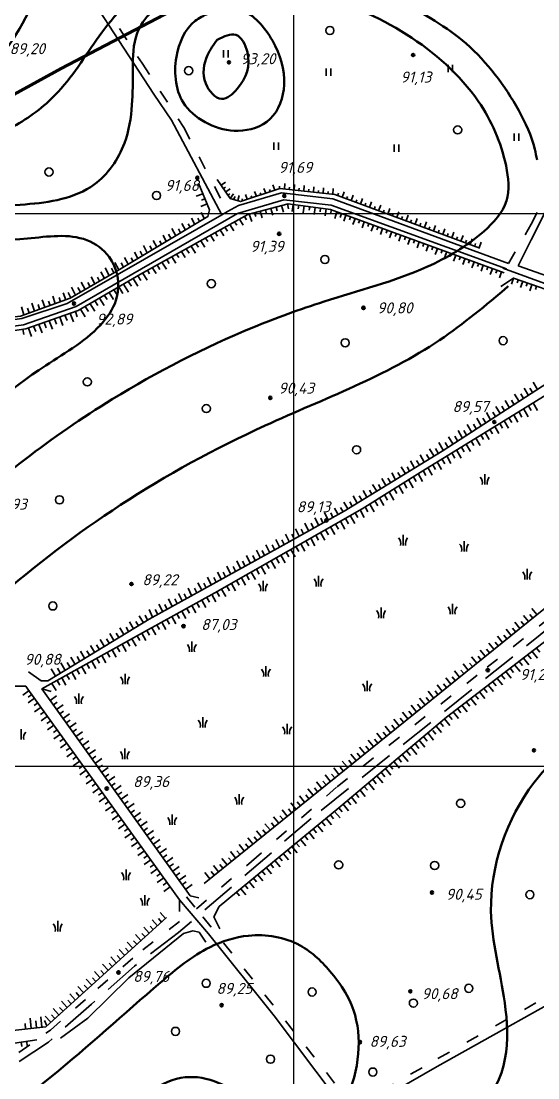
# Model space of a CAD drawing. Header units: millimetres. Extents: x 1555 to 5750, y -1109 to 1444.
# Drawn here: x 2698.7 to 2792.2, y -608.4 to -417.3 of the extents above; entities that cross this region are included whole.
import ezdxf

# ---------------------------------------------------------------- set-up
doc = ezdxf.new("R2010")
doc.units = ezdxf.units.MM
doc.linetypes.add('ACAD_ISO03W100', pattern=[30, 12, -18])
doc.linetypes.add('DASHED2', pattern=[9.525, 6.35, -3.175])

# ---------------------------------------------------------------- blocks, each defined once
blk = doc.blocks.new('A$C3C75097E')
at = {"lineweight": 40, "ltscale": 0.5}
blk.add_hatch(color=256, dxfattribs=at).paths.add_polyline_path([(-0.24, 0, 1), (0.24, 0, 1)])
blk.add_circle((0, 0), 0.238, dxfattribs=at)

msp = doc.modelspace()

# ---------------------------------------------------------------- linework, layer by layer
at = {"lineweight": 25, "ltscale": 0.5}
for p, q in [((2747.9856, -383.0593), (2747.9856, -966.9827)), ((2631.4629, -452.0476), (3147.9856, -452.0476)), ((2631.4629, -552.0476), (3147.9856, -552.0476))]:
    msp.add_line(p, q, dxfattribs=at)
at = {"lineweight": 30, "ltscale": 0.5}
for p, q in [((2735.3119, -422.522), (2735.3119, -423.8494)), ((2736.1521, -422.522), (2736.1521, -423.8494)), ((2753.9157, -425.8171), (2753.9157, -427.1446)), ((2754.7559, -425.8171), (2754.7559, -427.1446)), ((2775.9231, -425.1834), (2775.9231, -426.5109)), ((2776.7633, -425.1834), (2776.7633, -426.5109)), ((2787.8806, -437.6003), (2787.8806, -438.9278)), ((2788.7208, -437.6003), (2788.7208, -438.9278)), ((2744.4176, -439.2337), (2744.4176, -440.5611)), ((2745.2578, -439.2337), (2745.2578, -440.5611)), ((2766.2031, -439.5791), (2766.2031, -440.9066)), ((2767.0433, -439.5791), (2767.0433, -440.9066)), ((2735.6863, -446.3843), (2734.8955, -446.9224)), ((2735.7028, -447.2669), (2735.3112, -447.5334)), ((2744.2697, -446.8764), (2744.6246, -447.8187)), ((2745.4256, -447.0998), (2745.4563, -447.5279)), ((2746.42, -446.6228), (2746.3319, -447.626)), ((2747.2465, -447.2811), (2747.2075, -447.724)), ((2748.1713, -446.8189), (2748.0831, -447.822)), ((2749.9225, -447.0149), (2749.8344, -448.018)), ((2751.6737, -447.211), (2751.5856, -448.2141)), ((2730.4072, -448.9428), (2731.5904, -448.484)), ((2736.5178, -447.6063), (2735.7269, -448.1444)), ((2736.4497, -448.5112), (2736.1263, -448.7313)), ((2737.1631, -448.5225), (2736.5617, -449.3712)), ((2737.166, -449.5422), (2737.4459, -448.9864)), ((2738.1348, -448.7878), (2737.8989, -449.731)), ((2739.2831, -448.6372), (2739.6147, -449.4883)), ((2740.3154, -448.8624), (2740.449, -449.2117)), ((2740.9549, -448.083), (2741.2864, -448.9341)), ((2741.9872, -448.3081), (2742.1208, -448.6575)), ((2742.6187, -447.5077), (2742.9573, -448.3802)), ((2743.6509, -447.7328), (2743.7926, -448.1032)), ((2748.9977, -447.4771), (2748.9588, -447.92)), ((2750.7489, -447.6732), (2750.71, -448.1161)), ((2752.5002, -447.8692), (2752.4612, -448.3121)), ((2753.4249, -447.407), (2753.3368, -448.4101)), ((2754.2514, -448.0652), (2754.2124, -448.5081)), ((2755.1801, -447.5614), (2755.088, -448.6061)), ((2756.0998, -448.4056), (2755.9396, -448.8457)), ((2757.1271, -448.1587), (2756.7663, -449.1499)), ((2757.7554, -449.0076), (2757.5973, -449.4421)), ((2758.7827, -448.7608), (2758.4239, -449.7463)), ((2731.2349, -450.7683), (2732.3558, -450.3353)), ((2731.3285, -449.6588), (2731.9731, -449.4096)), ((2738.7116, -449.3935), (2738.7772, -449.766)), ((2744.263, -452.3525), (2743.8676, -451.1465)), ((2745.0616, -451.5766), (2744.8358, -450.8878)), ((2746.1994, -451.8351), (2745.804, -450.6292)), ((2747.0681, -451.2315), (2746.8946, -450.3144)), ((2747.7686, -451.6684), (2747.9384, -450.4107)), ((2748.8404, -451.2103), (2748.93, -450.546)), ((2749.7517, -451.9389), (2749.9215, -450.6812)), ((2750.8234, -451.4808), (2750.913, -450.8165)), ((2751.7348, -452.2094), (2751.9046, -450.9517)), ((2752.8065, -451.7513), (2752.8961, -451.087)), ((2759.4107, -449.6104), (2759.2505, -450.0506)), ((2760.438, -449.3636), (2760.0772, -450.3548)), ((2761.066, -450.2132), (2760.9038, -450.659)), ((2762.0933, -449.9664), (2761.7304, -450.9633)), ((2762.7213, -450.8161), (2762.5569, -451.2675)), ((2763.7486, -450.5692), (2763.3836, -451.5718)), ((2765.404, -451.172), (2765.0368, -452.1803)), ((2729.5613, -452.919), (2730.1508, -454.0429)), ((2730.6743, -452.8867), (2731.011, -453.5287)), ((2731.2818, -451.8905), (2731.8712, -453.0145)), ((2738.8987, -454.1528), (2738.2215, -453.0794)), ((2739.4844, -453.2059), (2739.0977, -452.5928)), ((2740.4248, -453.4933), (2739.9946, -452.1812)), ((2741.1887, -452.6113), (2740.9628, -451.9225)), ((2742.3265, -452.8698), (2741.9311, -451.6638)), ((2743.1252, -452.0939), (2742.8993, -451.4052)), ((2753.7178, -452.4799), (2753.8876, -451.2222)), ((2754.6714, -452.138), (2754.8831, -451.4047)), ((2755.4742, -452.9847), (2755.8207, -451.7462)), ((2756.4366, -452.7808), (2756.6483, -452.0476)), ((2757.0767, -453.4455), (2757.476, -452.349)), ((2758.104, -453.1987), (2758.3036, -452.6504)), ((2758.732, -454.0483), (2759.1313, -452.9518)), ((2758.9316, -453.5001), (2759.1313, -452.9518)), ((2764.3663, -451.4473), (2764.2103, -451.876)), ((2766.032, -452.0217), (2765.8634, -452.4845)), ((2767.0593, -451.7748), (2766.69, -452.7888)), ((2767.6873, -452.6245), (2767.5167, -453.093)), ((2768.7146, -452.3776), (2768.3433, -453.3972)), ((2770.3699, -452.9804), (2769.9965, -454.0057)), ((2726.0166, -454.7779), (2726.7099, -456.0997)), ((2727.1815, -454.8446), (2727.5701, -455.5855)), ((2727.789, -453.8484), (2728.4303, -455.0713)), ((2728.9539, -453.9152), (2729.2905, -454.5571)), ((2736.0395, -455.2469), (2735.5932, -454.5393)), ((2737.206, -455.2206), (2736.4693, -454.0527)), ((2737.7321, -454.1791), (2737.3454, -453.5661)), ((2759.7593, -453.8015), (2759.959, -453.2532)), ((2760.3873, -454.6511), (2760.7866, -453.5546)), ((2760.587, -454.1029), (2760.7866, -453.5546)), ((2761.4146, -454.4043), (2761.6143, -453.856)), ((2762.0426, -455.2539), (2762.4419, -454.1574)), ((2762.2423, -454.7057), (2762.4419, -454.1574)), ((2763.0699, -455.0071), (2763.2696, -454.4588)), ((2763.6979, -455.8568), (2764.0973, -454.7602)), ((2763.8976, -455.3085), (2764.0973, -454.7602)), ((2769.3426, -453.2273), (2769.1699, -453.7015)), ((2770.9979, -453.8301), (2770.8232, -454.31)), ((2772.0252, -453.5833), (2771.6498, -454.6142)), ((2772.6429, -454.4613), (2772.4764, -454.9185)), ((2773.6702, -454.2145), (2773.303, -455.2227)), ((2773.4705, -454.7628), (2773.303, -455.2227)), ((2775.3255, -454.8173), (2774.9563, -455.8312)), ((2724.4, -456.0042), (2724.9894, -457.1282)), ((2725.4092, -455.7741), (2725.8497, -456.614)), ((2732.4797, -457.1056), (2732.0929, -456.4926)), ((2733.6462, -457.0793), (2732.9691, -456.006)), ((2734.2319, -456.1324), (2733.8452, -455.5193)), ((2735.3984, -456.1061), (2734.7213, -455.0327)), ((2764.7253, -455.6099), (2764.9249, -455.0616)), ((2765.3533, -456.4596), (2765.7526, -455.363)), ((2765.5529, -455.9113), (2765.7526, -455.363)), ((2766.3806, -456.2127), (2766.5802, -455.6645)), ((2767.0086, -457.0624), (2767.4079, -455.9659)), ((2767.2082, -456.5141), (2767.4079, -455.9659)), ((2768.0359, -456.8155), (2768.2355, -456.2673)), ((2768.6639, -457.6652), (2769.0632, -456.5687)), ((2768.8635, -457.1169), (2769.0632, -456.5687)), ((2769.6912, -457.4183), (2769.8909, -456.8701)), ((2774.2982, -455.0642), (2774.1296, -455.527)), ((2775.1259, -455.3656), (2774.9563, -455.8312)), ((2775.9535, -455.667), (2775.7829, -456.1355)), ((2776.9808, -455.4201), (2776.6095, -456.4397)), ((2776.7812, -455.9684), (2776.6095, -456.4397)), ((2777.6088, -456.2698), (2777.4361, -456.744)), ((2778.6361, -456.0229), (2778.2628, -457.0482)), ((2778.4365, -456.5712), (2778.2628, -457.0482)), ((2779.2641, -456.8726), (2779.0894, -457.3525)), ((2780.2915, -456.6257), (2779.916, -457.6567)), ((2720.8553, -457.8632), (2721.5485, -459.185)), ((2722.0202, -457.9299), (2722.4088, -458.6708)), ((2722.6277, -456.9337), (2723.269, -458.1566)), ((2723.7926, -457.0005), (2724.1292, -457.6424)), ((2729.0944, -459.2411), (2728.5884, -458.4391)), ((2730.2609, -459.2149), (2729.4646, -457.9524)), ((2730.787, -458.1734), (2730.3407, -457.4658)), ((2731.9536, -458.1471), (2731.2168, -456.9792)), ((2770.3192, -458.268), (2770.7185, -457.1715)), ((2770.5189, -457.7197), (2770.7185, -457.1715)), ((2771.3465, -458.0211), (2771.5462, -457.4729)), ((2771.9745, -458.8708), (2772.3738, -457.7743)), ((2772.1742, -458.3225), (2772.3738, -457.7743)), ((2773.0018, -458.624), (2773.2015, -458.0757)), ((2773.6298, -459.4736), (2774.0292, -458.3771)), ((2773.8295, -458.9254), (2774.0292, -458.3771)), ((2774.6572, -459.2268), (2774.8568, -458.6785)), ((2780.0918, -457.174), (2779.916, -457.6567)), ((2780.9195, -457.4754), (2780.7426, -457.961)), ((2781.9468, -457.2285), (2781.5693, -458.2652)), ((2717.4571, -460.0013), (2718.1077, -461.2419)), ((2718.622, -460.068), (2718.9679, -460.7277)), ((2719.2294, -459.0718), (2719.8281, -460.2135)), ((2720.2479, -458.8594), (2720.6883, -459.6993)), ((2725.5303, -461.0931), (2725.0839, -460.3855)), ((2726.6968, -461.0668), (2725.9601, -459.8989)), ((2727.2229, -460.0254), (2726.8362, -459.4123)), ((2728.3894, -459.9991), (2727.7123, -458.9257)), ((2775.2852, -460.0764), (2775.6845, -458.9799)), ((2775.4848, -459.5282), (2775.6845, -458.9799)), ((2776.3125, -459.8296), (2776.5121, -459.2813)), ((2776.9405, -460.6792), (2777.3398, -459.5827)), ((2777.1401, -460.131), (2777.3398, -459.5827)), ((2777.9678, -460.4324), (2778.1674, -459.8841)), ((2778.5958, -461.2821), (2778.9951, -460.1855)), ((2778.7954, -460.7338), (2778.9951, -460.1855)), ((2779.6231, -461.0352), (2779.8228, -460.4869)), ((2713.1665, -462.5925), (2713.7973, -463.7953)), ((2713.9124, -461.8602), (2714.6603, -463.2864)), ((2715.0773, -461.927), (2715.5264, -462.7834)), ((2715.6847, -460.9308), (2716.3872, -462.2703)), ((2716.8496, -460.9975), (2717.2474, -461.7561)), ((2721.9768, -462.962), (2721.5794, -462.332)), ((2723.1433, -462.9357), (2722.4555, -461.8454)), ((2723.8376, -462.1609), (2723.3317, -461.3588)), ((2725.0042, -462.1346), (2724.2078, -460.8722)), ((2780.2511, -461.8849), (2780.6504, -460.7883)), ((2780.4508, -461.3366), (2780.6504, -460.7883)), ((2781.2784, -461.638), (2781.4781, -461.0897)), ((2781.9064, -462.4877), (2782.3057, -461.3912)), ((2782.1061, -461.9394), (2782.3057, -461.3912)), ((2782.9337, -462.2408), (2783.1334, -461.6926)), ((2783.5617, -463.0905), (2783.9611, -461.994)), ((2783.7614, -462.5422), (2783.9611, -461.994)), ((2784.5891, -462.8436), (2784.7887, -462.2954)), ((2785.2171, -463.6933), (2785.6164, -462.5968)), ((2785.4167, -463.145), (2785.6164, -462.5968)), ((2709.6218, -464.4514), (2710.3297, -465.8012)), ((2710.7867, -464.5182), (2711.1958, -465.2982)), ((2711.3942, -463.522), (2712.0619, -464.7952)), ((2712.5591, -463.5887), (2712.928, -464.2923)), ((2718.6706, -465.2228), (2718.1154, -464.3427)), ((2719.8371, -465.1965), (2718.9804, -463.8384)), ((2720.3632, -464.1551), (2719.8454, -463.3341)), ((2721.5298, -464.1288), (2720.7147, -462.8368)), ((2787.3795, -464.8279), (2787.7788, -463.7314)), ((2787.5791, -464.2796), (2787.7788, -463.7314)), ((2788.4068, -464.581), (2788.6064, -464.0328)), ((2789.0348, -465.4307), (2789.4341, -464.3342)), ((2789.2344, -464.8824), (2789.4341, -464.3342)), ((2706.3672, -466.3901), (2706.7949, -467.6791)), ((2707.2421, -466.3771), (2707.7313, -467.31)), ((2707.8495, -465.3809), (2708.5974, -466.8071)), ((2709.0144, -465.4477), (2709.4635, -466.3041)), ((2715.4444, -467.6104), (2714.6555, -466.3598)), ((2715.9705, -466.5689), (2715.5205, -465.8556)), ((2717.137, -466.5426), (2716.3855, -465.3513)), ((2718.1445, -466.2643), (2717.2504, -464.847)), ((2790.0621, -465.1838), (2790.2738, -464.6024)), ((2790.6901, -466.0335), (2791.0894, -464.937)), ((2790.8898, -465.4852), (2791.1055, -464.8928)), ((2791.7174, -465.7867), (2791.9372, -465.1831)), ((2700.6689, -468.2809), (2701.1409, -469.7033)), ((2702.5684, -467.6507), (2703.0258, -469.0292)), ((2703.7071, -467.9051), (2703.9679, -468.6912)), ((2704.4678, -467.0204), (2704.9103, -468.3538)), ((2705.6065, -467.2748), (2705.8526, -468.0165)), ((2712.0591, -469.7459), (2711.1956, -468.377)), ((2712.5852, -468.7044), (2712.0605, -467.8727)), ((2713.7517, -468.6782), (2712.9255, -467.3684)), ((2714.2779, -467.6367), (2713.7905, -466.8641)), ((2698.7891, -468.9704), (2699.2562, -470.3781)), ((2699.9082, -469.1657), (2700.1986, -470.0407)), ((2701.8077, -468.5354), (2702.0833, -469.366)), ((2708.1933, -471.6425), (2707.6061, -470.1343)), ((2708.8708, -470.7339), (2708.5513, -469.8039)), ((2710.3291, -470.7545), (2709.4656, -469.3856)), ((2710.8926, -469.7722), (2710.3306, -468.8813)), ((2702.5224, -473.6251), (2701.9352, -472.1168)), ((2703.2625, -472.768), (2702.8803, -471.7864)), ((2704.4127, -472.9642), (2703.8255, -471.456)), ((2705.1528, -472.1072), (2704.7706, -471.1255)), ((2706.303, -472.3034), (2705.7158, -470.7951)), ((2707.0431, -471.4463), (2706.6609, -470.4647)), ((2699.2205, -473.9434), (2699.0673, -473.0007)), ((2700.632, -474.2859), (2700.0448, -472.7776)), ((2701.3722, -473.4288), (2700.99, -472.4472)), ((2790.4682, -484.9733), (2789.6881, -483.6868)), ((2791.2296, -484.4937), (2790.7364, -483.6591)), ((2792.1179, -483.921), (2791.3407, -482.5813)), ((2788.759, -486.0931), (2787.9716, -484.7358)), ((2789.5958, -485.5298), (2789.1026, -484.6953)), ((2785.3707, -488.2544), (2784.5907, -486.9679)), ((2786.1322, -487.7747), (2785.639, -486.9402)), ((2787.0205, -487.2021), (2786.2433, -485.8624)), ((2787.8698, -486.6603), (2787.3742, -485.8218)), ((2789.5621, -487.3594), (2790.3999, -488.858)), ((2790.4709, -486.853), (2790.9509, -487.6952)), ((2791.3165, -486.303), (2792.0823, -487.6726)), ((2781.8983, -490.4693), (2781.1109, -489.112)), ((2782.7351, -489.906), (2782.2418, -489.0715)), ((2783.6256, -489.3676), (2782.8747, -488.0638)), ((2784.4984, -488.8109), (2784.0065, -487.9815)), ((2786.9345, -489.0013), (2787.4381, -489.882)), ((2787.8165, -488.4581), (2788.571, -489.8176)), ((2788.708, -487.897), (2789.2685, -488.8806)), ((2779.2715, -492.1509), (2778.7783, -491.3164)), ((2780.1598, -491.5783), (2779.3826, -490.2386)), ((2781.0091, -491.0365), (2780.5135, -490.198)), ((2783.506, -491.1124), (2783.9846, -491.9495)), ((2784.3875, -490.5696), (2785.1176, -491.8851)), ((2785.3093, -490.055), (2785.7893, -490.8972)), ((2786.053, -489.5441), (2786.8379, -490.8862)), ((2776.7649, -493.7438), (2776.014, -492.4401)), ((2777.6377, -493.1871), (2777.1458, -492.3577)), ((2778.51, -492.6306), (2777.73, -491.3441)), ((2780.1008, -493.2092), (2780.583, -494.0554)), ((2780.9586, -492.681), (2781.7145, -494.0328)), ((2781.8559, -492.1225), (2782.3358, -492.9647)), ((2782.6249, -491.6549), (2783.3845, -492.9537)), ((2773.3766, -495.9051), (2772.5965, -494.6186)), ((2774.138, -495.4254), (2773.6448, -494.5909)), ((2775.0263, -494.8528), (2774.2491, -493.5131)), ((2775.8757, -494.311), (2775.3801, -493.4725)), ((2777.4483, -494.8186), (2778.2861, -496.3172)), ((2778.3571, -494.3122), (2778.8371, -495.1544)), ((2779.2027, -493.7622), (2779.9685, -495.1318)), ((2769.8929, -498.1272), (2769.1157, -496.7875)), ((2770.7422, -497.5855), (2770.2466, -496.7469)), ((2771.6314, -497.0183), (2770.8805, -495.7145)), ((2772.5042, -496.4615), (2772.0123, -495.6322)), ((2773.9392, -497.0033), (2774.7241, -498.3454)), ((2774.8207, -496.4605), (2775.3243, -497.3412)), ((2775.7028, -495.9173), (2776.4572, -497.2768)), ((2776.5942, -495.3562), (2777.1547, -496.3398)), ((2767.3369, -499.6789), (2766.8788, -498.9066)), ((2768.2191, -499.14), (2767.463, -497.893)), ((2768.9874, -498.6708), (2768.5113, -497.8653)), ((2771.4156, -498.5572), (2771.9227, -499.4471)), ((2772.2737, -498.0288), (2773.0541, -499.4245)), ((2773.1955, -497.5142), (2773.6755, -498.3564)), ((2764.696, -501.2919), (2763.939, -499.987)), ((2765.5655, -500.7849), (2765.0699, -499.9464)), ((2766.4547, -500.2177), (2765.747, -498.989)), ((2767.9339, -500.7479), (2768.4943, -501.7315)), ((2768.7879, -500.2103), (2769.6258, -501.7088)), ((2769.6968, -499.7039), (2770.1767, -500.5461)), ((2770.5226, -499.1185), (2771.3081, -500.5235)), ((2782.5663, -499.2344), (2782.5663, -501.115)), ((2761.262, -503.3894), (2760.5704, -502.1884)), ((2762.1438, -502.8508), (2761.7022, -502.1061)), ((2763.0258, -502.3121), (2762.2863, -501.0925)), ((2763.7944, -501.8426), (2763.3347, -501.0648)), ((2765.299, -502.4064), (2766.1368, -503.9049)), ((2766.1891, -501.8461), (2766.6965, -502.7366)), ((2767.0424, -501.309), (2767.8279, -502.714)), ((2757.8332, -505.4837), (2757.0937, -504.2641)), ((2758.6017, -505.0143), (2758.142, -504.2364)), ((2759.5034, -504.4636), (2758.7463, -503.1586)), ((2760.3728, -503.9566), (2759.8773, -503.1181)), ((2761.7866, -504.6171), (2762.5736, -506.0247)), ((2762.7001, -504.0422), (2763.2076, -504.9327)), ((2763.5534, -503.5051), (2764.339, -504.9101)), ((2764.4449, -502.9439), (2765.0054, -503.9275)), ((2754.2402, -507.5164), (2753.5885, -506.1661)), ((2755.1212, -507.0274), (2754.7192, -506.2114)), ((2756.1286, -506.6638), (2755.3777, -505.3601)), ((2756.9464, -506.0144), (2756.5095, -505.2777)), ((2759.1584, -506.1997), (2759.6436, -507.0512)), ((2760.0323, -505.7002), (2760.775, -507.0285)), ((2760.9333, -505.1543), (2761.4422, -506.0473)), ((2750.7122, -509.4624), (2750.0624, -508.1054)), ((2751.6247, -508.9736), (2751.1972, -508.1092)), ((2752.5368, -508.4849), (2751.8567, -507.1429)), ((2753.3154, -508.0297), (2752.904, -507.1949)), ((2755.589, -508.2394), (2756.1242, -509.1787)), ((2756.4637, -507.7396), (2757.2557, -509.1561)), ((2757.3773, -507.2175), (2757.9221, -508.1735)), ((2758.2521, -506.7176), (2759.0535, -508.1509)), ((2747.1841, -511.4085), (2746.5344, -510.0515)), ((2748.0967, -510.9196), (2747.6692, -510.0553)), ((2749.0088, -510.431), (2748.3286, -509.089)), ((2749.792, -509.9852), (2749.376, -509.1409)), ((2752.0124, -510.2833), (2752.5278, -511.1877)), ((2752.8868, -509.7836), (2753.6592, -511.1651)), ((2753.8007, -509.2613), (2754.3256, -510.1825)), ((2754.6753, -508.7616), (2755.4571, -510.1599)), ((2767.8009, -510.2231), (2767.8009, -512.1037)), ((2743.6561, -513.3546), (2743.0063, -511.9976)), ((2744.5686, -512.8657), (2744.1411, -512.0014)), ((2745.4807, -512.3771), (2744.8006, -511.035)), ((2746.2686, -511.9408), (2745.848, -511.087)), ((2748.4359, -512.3271), (2748.9314, -513.1967)), ((2749.31, -511.8276), (2750.0628, -513.1741)), ((2750.2241, -511.3052), (2750.73, -512.1929)), ((2751.0984, -510.8056), (2751.8614, -512.1703)), ((2778.8307, -511.315), (2778.8307, -513.1956)), ((2740.128, -515.3006), (2739.4783, -513.9436)), ((2741.0406, -514.8118), (2740.6131, -513.9474)), ((2741.9527, -514.3231), (2741.2725, -512.9811)), ((2742.7484, -513.9026), (2742.3199, -513.0331)), ((2745.7211, -513.8785), (2746.5022, -515.2755)), ((2746.6476, -513.349), (2747.1328, -514.2006)), ((2747.5216, -512.8496), (2748.2642, -514.1779)), ((2736.6, -517.2467), (2735.9502, -515.8897)), ((2737.5125, -516.7578), (2737.085, -515.8935)), ((2738.4246, -516.2692), (2737.7445, -514.9272)), ((2739.2203, -515.8487), (2738.7919, -514.9791)), ((2742.1443, -515.9225), (2742.9065, -517.2858)), ((2743.0583, -515.4002), (2743.5729, -516.3033)), ((2743.9327, -514.9005), (2744.7044, -516.2807)), ((2744.8466, -514.3782), (2745.3708, -515.2981)), ((2733.0995, -519.2379), (2732.4498, -517.8809)), ((2734.0121, -518.749), (2733.5846, -517.8847)), ((2734.915, -518.2423), (2734.244, -516.9183)), ((2735.7027, -517.8051), (2735.2914, -516.9703)), ((2738.5776, -517.9847), (2739.3101, -519.2948)), ((2739.4817, -517.444), (2739.9765, -518.3123)), ((2740.3558, -516.9445), (2741.1079, -518.2897)), ((2741.27, -516.4221), (2741.7751, -517.3085)), ((2752.5245, -517.6396), (2752.5245, -519.5202)), ((2790.2578, -516.3669), (2790.2578, -518.2476)), ((2729.5715, -521.1839), (2728.9218, -519.8269)), ((2730.484, -520.6951), (2730.0565, -519.8307)), ((2731.3961, -520.2064), (2730.716, -518.8644)), ((2732.1794, -519.7607), (2731.7634, -518.9164)), ((2735.9105, -519.4971), (2736.3904, -520.3394)), ((2736.7792, -518.9884), (2737.5219, -520.3167)), ((2737.6935, -518.466), (2738.1787, -519.3175)), ((2742.4856, -518.512), (2742.4856, -520.3926)), ((2726.0434, -523.13), (2725.3937, -521.773)), ((2726.956, -522.6411), (2726.5285, -521.7768)), ((2727.8681, -522.1525), (2727.1879, -520.8105)), ((2728.6638, -521.732), (2728.2353, -520.8624)), ((2732.3139, -521.506), (2732.7938, -522.3482)), ((2733.1928, -521.0155), (2733.9253, -522.3256)), ((2734.1173, -520.5107), (2734.5972, -521.353)), ((2734.9961, -520.0202), (2735.7287, -521.3303)), ((2722.5154, -525.0761), (2721.8657, -523.7191)), ((2723.4279, -524.5872), (2723.0004, -523.7229)), ((2724.34, -524.0986), (2723.6599, -522.7565)), ((2725.1357, -523.6781), (2724.7073, -522.8085)), ((2728.7071, -523.4965), (2729.1871, -524.3387)), ((2729.586, -523.006), (2730.3185, -524.3161)), ((2730.5105, -522.5012), (2730.9905, -523.3435)), ((2731.3894, -522.0107), (2732.1219, -523.3209)), ((2763.8313, -523.361), (2763.8313, -525.2416)), ((2776.748, -522.6564), (2776.748, -524.5371)), ((2791.0978, -523.4975), (2792.0096, -524.6186)), ((2720.8511, -526.1115), (2720.0581, -524.8329)), ((2721.6077, -525.6242), (2721.1792, -524.7546)), ((2725.1004, -525.487), (2725.5803, -526.3292)), ((2725.9792, -524.9965), (2726.7117, -526.3066)), ((2726.9038, -524.4917), (2727.3837, -525.334)), ((2727.7826, -524.0012), (2728.5151, -525.3114)), ((2789.5431, -524.7577), (2790.455, -525.8787)), ((2790.7002, -524.5945), (2791.2312, -525.2473)), ((2717.2974, -528.2271), (2716.5718, -526.9962)), ((2718.1814, -527.6912), (2717.7027, -526.9024)), ((2719.0788, -527.177), (2718.3532, -525.9461)), ((2719.9628, -526.6411), (2719.4842, -525.8524)), ((2721.4953, -527.4805), (2721.9752, -528.3227)), ((2722.3741, -526.99), (2723.1066, -528.3001)), ((2723.297, -526.4823), (2723.7769, -527.3245)), ((2724.1759, -525.9917), (2724.9084, -527.3019)), ((2786.4257, -527.2713), (2787.3376, -528.3923)), ((2787.5828, -527.1081), (2788.1139, -527.7609)), ((2787.9804, -526.0111), (2788.8923, -527.1322)), ((2789.1455, -525.8547), (2789.6765, -526.5075)), ((2713.7528, -530.3581), (2713.0272, -529.1272)), ((2714.6368, -529.8222), (2714.1581, -529.0335)), ((2715.5251, -529.2926), (2714.7995, -528.0617)), ((2716.4091, -528.7567), (2715.9304, -527.9679)), ((2717.8981, -529.4881), (2718.378, -530.3304)), ((2718.777, -528.9976), (2719.5095, -530.3078)), ((2719.6967, -528.4843), (2720.1766, -529.3266)), ((2720.5756, -527.9938), (2721.3081, -529.3039)), ((2729.6105, -529.4934), (2729.6105, -531.374)), ((2784.871, -528.5314), (2785.7829, -529.6525)), ((2786.0282, -528.3682), (2786.5592, -529.0211)), ((2710.2082, -532.4892), (2709.4826, -531.2583)), ((2711.0922, -531.9533), (2710.6135, -531.1645)), ((2711.9805, -531.4236), (2711.2549, -530.1928)), ((2712.8645, -530.8878), (2712.3858, -530.099)), ((2715.1798, -531.0053), (2715.9123, -532.3154)), ((2716.0995, -530.492), (2716.5794, -531.3342)), ((2716.9784, -530.0015), (2717.7109, -531.3116)), ((2781.7455, -531.0296), (2782.6574, -532.1507)), ((2782.9026, -530.8664), (2783.4336, -531.5193)), ((2783.3002, -529.7695), (2784.2121, -530.8905)), ((2784.4735, -529.6284), (2785.0045, -530.2812)), ((2792.1186, -532.4824), (2791.1445, -531.2924)), ((2792.5478, -531.429), (2791.9397, -530.6851)), ((2706.6545, -534.6047), (2705.9289, -533.3739)), ((2707.5385, -534.0689), (2707.0598, -533.2801)), ((2708.4359, -533.5547), (2707.7103, -532.3238)), ((2709.3199, -533.0188), (2708.8412, -532.23)), ((2711.5067, -533.0553), (2712.2392, -534.3655)), ((2712.4264, -532.542), (2712.9063, -533.3843)), ((2713.3053, -532.0515), (2714.0378, -533.3616)), ((2714.3009, -531.4958), (2714.7809, -532.3381)), ((2779.7954, -533.3894), (2780.3264, -534.0423)), ((2780.193, -532.2924), (2781.1048, -533.4135)), ((2781.348, -532.1266), (2781.879, -532.7794)), ((2789.3706, -533.8627), (2788.7626, -533.1189)), ((2790.53, -533.6993), (2789.5559, -532.5092)), ((2790.9592, -532.6458), (2790.3511, -531.902)), ((2704.8822, -535.6703), (2704.1566, -534.4394)), ((2705.7662, -535.1344), (2705.2875, -534.3456)), ((2707.9095, -535.063), (2708.642, -536.3731)), ((2708.8292, -534.5497), (2709.3092, -535.3919)), ((2709.7081, -534.0592), (2710.4406, -535.3693)), ((2710.6278, -533.5458), (2711.1077, -534.3881)), ((2743.0107, -533.9387), (2743.0107, -535.8193)), ((2777.0836, -534.8128), (2777.9955, -535.9338)), ((2778.2407, -534.6496), (2778.7717, -535.3024)), ((2778.6383, -533.5526), (2779.5502, -534.6737)), ((2787.3529, -536.133), (2786.3788, -534.9429)), ((2787.782, -535.0795), (2787.174, -534.3357)), ((2788.9415, -534.9161), (2787.9673, -533.7261)), ((2704.3123, -537.0707), (2705.0456, -538.3821)), ((2705.232, -536.5573), (2705.712, -537.3996)), ((2706.1109, -536.0668), (2706.8434, -537.377)), ((2707.0306, -535.5535), (2707.5106, -536.3958)), ((2717.5453, -535.3364), (2717.5453, -537.217)), ((2761.3063, -536.5939), (2761.3063, -538.4745)), ((2775.1314, -537.1699), (2775.6624, -537.8227)), ((2775.5289, -536.0729), (2776.4408, -537.194)), ((2776.686, -535.9098), (2777.2171, -536.5626)), ((2784.6049, -537.5133), (2783.9968, -536.7694)), ((2785.7643, -537.3499), (2784.7902, -536.1598)), ((2786.1935, -536.2964), (2785.5854, -535.5526)), ((2699.0479, -539.1725), (2700.1694, -538.367)), ((2700.0154, -539.5655), (2700.6848, -539.0847)), ((2702.5192, -538.0833), (2704.1984, -538.5351)), ((2709.1902, -538.8849), (2709.1902, -540.7655)), ((2772.3504, -538.4997), (2773.2623, -539.6208)), ((2773.5767, -538.4301), (2774.1077, -539.0829)), ((2773.9742, -537.3331), (2774.8861, -538.4542)), ((2782.5871, -539.7836), (2781.613, -538.5935)), ((2783.0163, -538.7301), (2782.4083, -537.9863)), ((2784.1757, -538.5667), (2783.2016, -537.3767)), ((2699.9994, -540.6017), (2701.1703, -539.7607)), ((2701.0706, -541.0643), (2701.7541, -540.5734)), ((2705.1591, -539.3091), (2703.9881, -540.1501)), ((2705.2554, -540.4719), (2704.5719, -540.9628)), ((2706.3265, -540.9345), (2705.1556, -541.7755)), ((2769.2411, -541.02), (2770.1529, -542.1411)), ((2770.3982, -540.8569), (2770.9292, -541.5097)), ((2770.7957, -539.7599), (2771.7076, -540.8809)), ((2771.9529, -539.5967), (2772.4839, -540.2495)), ((2779.41, -542.2173), (2778.4359, -541.0272)), ((2779.8392, -541.1638), (2779.2311, -540.42)), ((2780.9986, -541.0004), (2780.0244, -539.8104)), ((2781.4277, -539.947), (2780.8197, -539.2032)), ((2701.1668, -542.2271), (2702.3378, -541.3861)), ((2702.238, -542.6898), (2702.9215, -542.1989)), ((2706.4228, -542.0974), (2705.7393, -542.5883)), ((2707.494, -542.56), (2706.323, -543.401)), ((2767.6864, -542.2802), (2768.6651, -543.4835)), ((2768.8435, -542.117), (2769.3745, -542.7699)), ((2776.663, -543.6007), (2776.056, -542.8561)), ((2777.8199, -543.4354), (2776.8473, -542.2441)), ((2778.2506, -542.3807), (2777.6425, -541.6369)), ((2702.3343, -543.8526), (2703.5052, -543.0116)), ((2703.4055, -544.3152), (2704.089, -543.8243)), ((2703.5017, -545.4781), (2704.6727, -544.6371)), ((2707.5903, -543.7228), (2706.9068, -544.2137)), ((2708.6614, -544.1855), (2707.4905, -545.0265)), ((2731.5836, -543.1639), (2731.5836, -545.0445)), ((2746.8388, -544.3697), (2746.8388, -546.2504)), ((2764.5792, -544.8032), (2765.5514, -545.9985)), ((2765.7363, -544.64), (2766.3298, -545.3697)), ((2766.1338, -543.543), (2767.1082, -544.741)), ((2767.2888, -543.3772), (2767.8867, -544.1122)), ((2774.7215, -545.9693), (2773.7529, -544.7828)), ((2775.115, -544.869), (2774.5249, -544.1463)), ((2776.2696, -544.701), (2775.297, -543.5097)), ((2698.7746, -545.3359), (2698.7746, -547.2165)), ((2704.5729, -545.9407), (2705.2564, -545.4498)), ((2704.6692, -547.1035), (2705.8401, -546.2625)), ((2708.7577, -545.3483), (2708.0742, -545.8392)), ((2709.8289, -545.8109), (2708.6579, -546.6519)), ((2763.0245, -546.0633), (2763.9946, -547.256)), ((2764.1816, -545.9002), (2764.773, -546.6272)), ((2772.1437, -547.499), (2771.4801, -546.6862)), ((2773.2983, -547.3311), (2772.2448, -546.0406)), ((2773.6918, -546.2307), (2773.1596, -545.5789)), ((2705.7404, -547.5662), (2706.4239, -547.0753)), ((2705.8366, -548.729), (2707.0076, -547.888)), ((2709.9252, -546.9738), (2709.2417, -547.4647)), ((2710.9963, -547.4364), (2709.8254, -548.2774)), ((2711.0926, -548.5992), (2710.4091, -549.0902)), ((2759.9194, -548.589), (2760.8313, -549.71)), ((2761.0744, -548.4231), (2761.6054, -549.076)), ((2761.4719, -547.3261), (2762.3838, -548.4472)), ((2762.6269, -547.1603), (2763.2161, -547.8847)), ((2770.2798, -549.9542), (2769.19, -548.6193)), ((2770.6732, -548.8539), (2769.9547, -547.9738)), ((2771.7415, -548.5836), (2770.7178, -547.3296)), ((2706.9078, -549.1916), (2707.5913, -548.7007)), ((2707.0041, -550.3545), (2708.175, -549.5135)), ((2708.0753, -550.8171), (2708.7588, -550.3262)), ((2712.1638, -549.0619), (2710.9929, -549.9029)), ((2712.2601, -550.2247), (2711.5766, -550.7156)), ((2717.4939, -548.8717), (2717.4939, -550.7523)), ((2758.3669, -549.8518), (2759.2787, -550.9728)), ((2759.5218, -549.6859), (2760.0528, -550.3388)), ((2767.5232, -551.3244), (2766.8959, -550.556)), ((2768.7317, -551.2225), (2767.6606, -549.9104)), ((2769.1252, -550.1221), (2768.4253, -549.2649)), ((2708.1715, -551.9799), (2709.3425, -551.1389)), ((2709.2427, -552.4426), (2709.9262, -551.9517)), ((2713.3313, -550.6874), (2712.1603, -551.5284)), ((2713.4275, -551.8502), (2712.744, -552.3411)), ((2714.4987, -552.3128), (2713.3278, -553.1538)), ((2755.2596, -552.3747), (2756.2103, -553.5435)), ((2756.4146, -552.2089), (2756.9888, -552.9148)), ((2756.8122, -551.1119), (2757.724, -552.233)), ((2757.9693, -550.9488), (2758.5003, -551.6016)), ((2765.5729, -553.6772), (2764.6041, -552.4905)), ((2765.9751, -552.5926), (2765.3664, -551.8471)), ((2767.1298, -552.4247), (2766.1311, -551.2015)), ((2709.339, -553.6054), (2710.5099, -552.7644)), ((2710.4102, -554.0681), (2711.0937, -553.5771)), ((2710.5064, -555.2309), (2711.6774, -554.3899)), ((2714.595, -553.4757), (2713.9115, -553.9666)), ((2715.6662, -553.9383), (2714.4952, -554.7793)), ((2753.705, -553.6349), (2754.6168, -554.756)), ((2754.8621, -553.4717), (2755.4319, -554.1723)), ((2762.9566, -555.2157), (2762.3116, -554.4258)), ((2764.1112, -555.0478), (2763.0764, -553.7802)), ((2764.5047, -553.9475), (2763.8411, -553.1347)), ((2711.5776, -555.6935), (2712.2611, -555.2026)), ((2711.6739, -556.8564), (2712.8448, -556.0154)), ((2715.7624, -555.1011), (2715.0789, -555.592)), ((2716.8336, -555.5638), (2715.6627, -556.4048)), ((2750.5956, -556.1552), (2751.5398, -557.3161)), ((2751.7527, -555.9921), (2752.3182, -556.6873)), ((2752.1503, -554.8951), (2753.0966, -556.0586)), ((2753.3074, -554.7319), (2753.8751, -555.4298)), ((2761.3546, -556.418), (2760.7822, -555.7169)), ((2762.5632, -556.3161), (2761.5469, -555.0713)), ((2712.7451, -557.319), (2713.4286, -556.8281)), ((2712.8414, -558.4818), (2714.0123, -557.6408)), ((2716.9299, -556.7266), (2716.2464, -557.2175)), ((2718.0011, -557.1892), (2716.8301, -558.0302)), ((2738.1716, -557.1251), (2738.1716, -559.0057)), ((2749.043, -557.418), (2749.9829, -558.5736)), ((2750.198, -557.2522), (2750.7614, -557.9448)), ((2759.4044, -558.7709), (2758.4905, -557.6514)), ((2759.8065, -557.6862), (2759.2528, -557.008)), ((2760.9612, -557.5183), (2760.0175, -556.3624)), ((2713.9125, -558.9445), (2714.596, -558.4536)), ((2714.0088, -560.1073), (2715.1798, -559.2663)), ((2715.08, -560.5699), (2715.7635, -560.079)), ((2718.0973, -558.3521), (2717.4138, -558.843)), ((2719.1685, -558.8147), (2717.9976, -559.6557)), ((2719.2648, -559.9775), (2718.5813, -560.4684)), ((2745.938, -559.9437), (2746.8693, -561.0886)), ((2747.0929, -559.7778), (2747.6477, -560.4598)), ((2747.4905, -558.6808), (2748.4261, -559.8311)), ((2748.6455, -558.515), (2749.1765, -559.1679)), ((2756.788, -560.3094), (2756.198, -559.5867)), ((2757.9427, -560.1414), (2756.9701, -558.9501)), ((2758.3361, -559.0411), (2757.7422, -558.3136)), ((2715.1763, -561.7328), (2716.3472, -560.8918)), ((2716.2474, -562.1954), (2716.9309, -561.7045)), ((2720.336, -560.4402), (2719.165, -561.2812)), ((2720.4322, -561.603), (2719.7487, -562.0939)), ((2721.5034, -562.0656), (2720.3325, -562.9067)), ((2726.0545, -560.7983), (2726.0545, -562.679)), ((2744.3854, -561.2065), (2745.2973, -562.3275)), ((2745.5404, -561.0406), (2746.0908, -561.7174)), ((2754.8465, -562.678), (2753.8817, -561.4963)), ((2755.2399, -561.5776), (2754.6538, -560.8597)), ((2756.3946, -561.4097), (2755.4259, -560.2232)), ((2716.3437, -563.3582), (2717.5147, -562.5172)), ((2717.4149, -563.8209), (2718.0984, -563.33)), ((2721.5997, -563.2285), (2720.9162, -563.7194)), ((2722.6709, -563.6911), (2721.4999, -564.5321)), ((2741.2761, -563.7268), (2742.1879, -564.8479)), ((2742.4332, -563.5636), (2742.9642, -564.2164)), ((2742.8307, -562.4666), (2743.7426, -563.5877)), ((2743.9879, -562.3035), (2744.5189, -562.9563)), ((2752.1416, -564.1115), (2751.6094, -563.4596)), ((2753.2962, -563.9436), (2752.3823, -562.8242)), ((2753.6918, -562.8459), (2753.1097, -562.1328)), ((2717.5112, -564.9837), (2718.6821, -564.1427)), ((2718.5823, -565.4463), (2719.2658, -564.9554)), ((2718.6786, -566.6092), (2719.8496, -565.7682)), ((2722.7671, -564.8539), (2722.0836, -565.3449)), ((2723.8383, -565.3166), (2722.6674, -566.1576)), ((2739.7214, -564.987), (2740.6332, -566.108)), ((2740.8785, -564.8238), (2741.4095, -565.4766)), ((2750.2001, -566.4801), (2749.2492, -565.3154)), ((2750.5935, -565.3798), (2750.0213, -564.6789)), ((2751.7481, -565.2118), (2750.7934, -564.0424)), ((2719.7498, -567.0718), (2720.4333, -566.5809)), ((2719.8461, -568.2347), (2721.017, -567.3936)), ((2723.9346, -566.4794), (2723.2511, -566.9703)), ((2725.0058, -566.9421), (2723.8348, -567.7831)), ((2736.612, -567.5073), (2737.5239, -568.6284)), ((2737.7691, -567.3441), (2738.3001, -567.9969)), ((2738.1667, -566.2471), (2739.0786, -567.3682)), ((2739.3238, -566.0839), (2739.8548, -566.7368)), ((2747.4952, -567.9136), (2746.963, -567.2618)), ((2748.6498, -567.7457), (2747.7051, -566.5885)), ((2749.0454, -566.648), (2748.4771, -565.952)), ((2720.9172, -568.6973), (2721.6007, -568.2064)), ((2721.0135, -569.8601), (2722.1845, -569.0191)), ((2725.1021, -568.1049), (2724.4186, -568.5958)), ((2726.1732, -568.5675), (2725.0023, -569.4085)), ((2735.0573, -568.7675), (2735.9692, -569.8885)), ((2736.2144, -568.6043), (2736.7454, -569.2571)), ((2745.5493, -570.277), (2744.6167, -569.1346)), ((2745.9449, -569.1793), (2745.4127, -568.5274)), ((2747.0996, -569.0114), (2746.1857, -567.8919)), ((2717.7092, -570.7604), (2717.7092, -572.6411)), ((2722.0847, -570.3228), (2722.7682, -569.8319)), ((2722.181, -571.4856), (2723.3519, -570.6446)), ((2723.2521, -571.9482), (2723.9356, -571.4573)), ((2726.2695, -569.7304), (2725.586, -570.2213)), ((2727.3407, -570.193), (2726.1697, -571.034)), ((2727.437, -571.3558), (2726.7535, -571.8467)), ((2731.9501, -571.2904), (2732.8598, -572.4089)), ((2733.1051, -571.1246), (2733.6361, -571.7774)), ((2733.5026, -570.0276), (2734.4145, -571.1487)), ((2734.6598, -569.8644), (2735.1908, -570.5173)), ((2742.8466, -571.7131), (2742.3005, -571.0442)), ((2744.0012, -571.5452), (2743.0726, -570.4077)), ((2744.3947, -570.4449), (2743.8625, -569.793)), ((2723.3484, -573.1111), (2724.5194, -572.2701)), ((2724.4196, -573.5737), (2725.1031, -573.0828)), ((2728.5081, -571.8185), (2727.3372, -572.6595)), ((2728.6044, -572.9813), (2727.9209, -573.4722)), ((2729.6756, -573.4439), (2728.5046, -574.2849)), ((2740.9029, -574.0791), (2739.989, -572.9597)), ((2741.2963, -572.9788), (2740.7642, -572.3269)), ((2742.451, -572.8109), (2741.5284, -571.6808)), ((2721.1106, -575.3856), (2721.1106, -577.2662)), ((2724.5159, -574.7365), (2725.6868, -573.8955)), ((2738.2002, -575.5153), (2737.668, -574.8634)), ((2739.3548, -575.3474), (2738.4409, -574.228)), ((2739.7482, -574.247), (2739.2161, -573.5952)), ((2723.8951, -578.512), (2724.862, -579.586)), ((2705.365, -580.0484), (2705.365, -581.929)), ((2720.9159, -581.185), (2721.8828, -582.2589)), ((2722.0634, -580.964), (2722.6264, -581.5894)), ((2722.4055, -579.8485), (2723.3724, -580.9225)), ((2723.553, -579.6276), (2724.116, -580.253)), ((2719.4263, -582.5214), (2720.3932, -583.5954)), ((2720.5738, -582.3005), (2721.1368, -582.9259)), ((2717.5946, -584.9734), (2718.1576, -585.5988)), ((2717.9367, -583.8579), (2718.9035, -584.9319)), ((2719.0842, -583.637), (2719.6472, -584.2624)), ((2714.9689, -586.5436), (2715.9358, -587.6175)), ((2716.1164, -586.3226), (2716.6795, -586.948)), ((2716.4494, -585.1969), (2717.4139, -586.2684)), ((2713.4793, -587.88), (2714.4462, -588.954)), ((2714.6268, -587.6591), (2715.1899, -588.2845)), ((2710.5001, -590.553), (2711.467, -591.6269)), ((2711.6476, -590.332), (2712.2107, -590.9574)), ((2711.9897, -589.2165), (2712.9566, -590.2905)), ((2713.1372, -588.9956), (2713.7003, -589.621)), ((2709.0128, -591.892), (2709.9774, -592.9634)), ((2710.158, -591.6685), (2710.7211, -592.2939)), ((2706.0428, -594.5751), (2707.0096, -595.6491)), ((2707.1902, -594.3542), (2707.7533, -594.9796)), ((2707.5324, -593.2386), (2708.4992, -594.3126)), ((2708.6798, -593.0177), (2709.2429, -593.6431)), ((2704.5532, -595.9116), (2705.52, -596.9855)), ((2705.7006, -595.6906), (2706.2637, -596.316)), ((2700.3424, -597.6223), (2700.5474, -599.497)), ((2701.3747, -598.0907), (2701.5169, -599.391)), ((2702.3036, -597.4079), (2702.5086, -599.2825)), ((2702.9363, -598.0706), (2703.4076, -599.0066)), ((2703.0636, -597.248), (2704.0304, -598.322)), ((2704.211, -597.0271), (2704.7741, -597.6525)), ((2699.4416, -598.6126), (2699.5502, -599.606)), ((2698.8682, -602.7822), (2698.7462, -601.9711)), ((2699.7224, -601.8242), (2699.9006, -602.7478))]:
    msp.add_line(p, q, dxfattribs=at)
at = {"color": 1, "lineweight": 60, "ltscale": 0.5}
msp.add_lwpolyline([(2631.4629, -495.5173), (2652.0075, -463.3447), (2660.709, -450.6442), (2705.9596, -425.8111), (2764.5727, -395.1126), (2876.349, -396.4649), (2997.1052, -397.3814), (3111.7897, -460.1617), (3113.6165, -581.9111), (3103.1717, -666.0911)], dxfattribs=at)
at = {"lineweight": 30, "ltscale": 0.5}
for points in [[(2705.6523, -404.2498), (2722.7196, -430.4758), (2725.9326, -435.1598), (2735.03, -452.2749)], [(2797.2813, -444.2337), (2790.9311, -456.8478), (2788.5838, -461.5106)], [(2632.1382, -476.6716), (2656.6328, -474.4864), (2685.8755, -472.0776), (2698.6248, -470.6041), (2707.5793, -467.3983), (2715.6134, -462.7329), (2732.5251, -452.6236), (2732.8055, -451.4231), (2730.8036, -446.5805)], [(2734.203, -445.9047), (2736.5617, -449.3712), (2738.3996, -449.8911), (2745.5098, -447.5339), (2755.4302, -448.6445), (2781.7046, -458.3151)], [(2632.1881, -477.3186), (2654.1303, -475.0833), (2669.7501, -474.0054), (2687.5554, -472.6925), (2698.848, -471.0801), (2707.0547, -468.3457), (2735.03, -452.2749), (2736.042, -451.6733), (2738.0615, -450.6347), (2745.7882, -448.3335), (2755.0721, -449.4174), (2786.876, -461.0977)], [(2632.1426, -478.4522), (2658.5941, -475.8461), (2667.5275, -475.2517), (2687.6943, -473.7486), (2699.166, -472.2099), (2708.6842, -468.878), (2737.8672, -452.0476), (2746.2311, -449.5932), (2754.8117, -450.5422), (2786.5128, -462.0866)], [(2786.0764, -462.7643), (2754.678, -451.3301), (2747.0082, -450.2838), (2739.7204, -452.2474), (2720.3492, -463.0404), (2709.0385, -469.6345), (2699.5746, -472.9233), (2689.4824, -474.4617), (2688.9265, -475.7872), (2689.0415, -478.3566)], [(2839.1936, -492.4068), (2827.8614, -480.961), (2815.7554, -472.862), (2785.8448, -461.9695)], [(2788.5838, -461.5106), (2816.4357, -471.3464), (2829.1888, -480.0619), (2840.7277, -491.6351)], [(2700.0488, -534.9933), (2702.3654, -536.6197), (2703.551, -536.6197), (2708.3216, -533.6978), (2721.9171, -525.4565), (2745.5582, -512.3351), (2757.1436, -505.9049), (2774.8709, -495.0771), (2799.5397, -479.0824), (2808.9287, -472.8952), (2809.235, -471.9769), (2808.5915, -470.9974), (2787.7788, -463.7314), (2785.4803, -465.2485)], [(2702.5048, -538.0795), (2702.5048, -538.0795), (2721.1972, -527.6468), (2733.767, -520.7098), (2760.3966, -505.4921), (2771.3574, -498.593), (2789.8614, -487.199), (2803.7119, -478.6704), (2812.4564, -473.272), (2814.2097, -473.2432), (2826.4379, -480.6695), (2832.1769, -485.8234), (2838.626, -493.2089), (2838.0099, -495.5087), (2811.8794, -511.2844), (2799.824, -518.3155), (2731.8038, -573.2575)], [(2759.0755, -614.9268), (2773.9842, -606.3604), (2802.8285, -590.2272), (2838.4596, -569.506), (2856.0794, -559.2997), (2876.3504, -538.5127), (2893.6218, -519.3051), (2913.5357, -497.4049), (2917.3426, -493.2182), (2923.4131, -490.5207), (2930.6206, -488.7066)], [(2734.6708, -581.4735), (2733.5708, -579.331), (2734.527, -577.4472), (2737.668, -574.8634), (2756.198, -559.5867), (2775.6242, -543.1879), (2803.3321, -521.896), (2833.6601, -504.5563)], [(2662.5832, -577.3633), (2659.8404, -570.0535), (2659.6481, -566.9756), (2666.9618, -559.2326), (2675.4779, -552.8364), (2696.5896, -537.5475), (2699.5629, -537.5962), (2699.9749, -538.0962)], [(2699.9749, -538.0962), (2727.3503, -576.2116), (2727.3503, -578.3446)], [(2702.5048, -538.0795), (2729.3223, -575.5146), (2730.8588, -575.8392)], [(2727.3503, -576.2116), (2732.6019, -582.4035), (2744.4753, -597.2305), (2755.7219, -612.1261), (2757.7018, -614.9608), (2759.3191, -620.6176), (2759.6885, -630.1788), (2758.4994, -640.0371), (2752.6087, -655.1987)], [(2665.2173, -584.5942), (2668.5224, -589.7142), (2672.3463, -595.6382), (2677.0594, -600.9917), (2678.9909, -601.8109), (2687.9473, -600.8746), (2703.1845, -599.2086), (2725.0317, -579.4323)], [(2732.1581, -583.8944), (2730.9029, -582.0932), (2729.7891, -581.8503), (2728.0706, -582.3038), (2718.2167, -590.3551), (2710.786, -597.6196), (2705.8759, -601.2856)], [(2701.57, -601.5461), (2685.7884, -603.9215), (2679.3907, -604.1529), (2677.1328, -603.7479), (2675.3384, -602.3879), (2672.2962, -599.0668), (2668.9383, -593.6671), (2665.9496, -588.861), (2664.1721, -585.7858), (2664.2098, -584.5163), (2665.2173, -584.5942)]]:
    msp.add_lwpolyline(points, dxfattribs=at)
at = {"linetype": 'ACAD_ISO03W100', "lineweight": 30, "ltscale": 0.2}
for points in [[(2706.7303, -403.5047), (2720.613, -424.8681), (2728.1586, -436.506), (2736.042, -451.6733)], [(2786.876, -461.0977), (2790.9581, -453.9979), (2797.7565, -440.8603), (2799.3704, -439.081), (2802.5188, -437.7948), (2807.6432, -436.8989), (2812.2621, -436.164), (2820.9822, -436.2349), (2831.4272, -437.2108), (2849.9044, -439.8112), (2864.9243, -440.1795), (2872.789, -439.4556), (2886.3448, -434.6975), (2894.2727, -432.6332), (2901.7758, -431.9809), (2910.5184, -428.5898), (2917.2483, -424.0764), (2921.946, -419.3088), (2924.7289, -415.1549)], [(2758.773, -613.7914), (2774.0928, -604.9617), (2812.2969, -583.2275), (2854.6466, -558.6012), (2862.5813, -550.9251), (2886.587, -525.6018), (2911.7417, -497.4936), (2916.7531, -492.0673), (2922.5298, -489.4932), (2929.4902, -487.8237)], [(2632.9936, -493.3498), (2644.0537, -525.7763), (2644.8931, -528.2371), (2653.2084, -566.0911), (2660.2304, -596.1639), (2665.3788, -621.9695), (2667.1938, -624.3349), (2669.1658, -623.7437), (2671.9272, -621.9299), (2680.224, -616.7031), (2688.5438, -610.7854), (2704.0467, -599.7894), (2712.5951, -592.2858), (2720.7152, -585.263), (2728.8325, -579.04)], [(2728.6333, -575.685), (2730.417, -577.8848), (2740.3878, -569.2856), (2755.8702, -555.7775), (2782.9818, -534.1583), (2802.2849, -518.9159), (2840.4821, -496.0667)], [(2731.6144, -579.3189), (2753.9358, -607.4899), (2758.773, -613.7914), (2760.6545, -620.8516), (2761.0127, -629.0642), (2759.7042, -641.0447), (2754.9194, -653.0882)]]:
    msp.add_lwpolyline(points, dxfattribs=at)
at = {"linetype": 'DASHED2', "lineweight": 30}
msp.add_lwpolyline([(2841.3829, -496.7662), (2809.0584, -516.5558), (2802.5119, -520.3203), (2751.1969, -561.4844), (2727.1917, -582.1625), (2719.2139, -588.225), (2711.4667, -595.0854), (2703.6736, -601.9864), (2694.8275, -607.8183), (2678.2676, -619.4555), (2669.342, -625.0566), (2666.9359, -625.5863), (2665.8755, -624.8118), (2664.3669, -622.9777), (2654.9225, -578.8421), (2646.1574, -538.3331), (2644.0686, -528.6793), (2640.2735, -518.3383), (2631.4629, -493.8127)], dxfattribs=at)
at = {"lineweight": 30, "ltscale": 0.5}
for centre in [(2754.5641, -418.9501), (2729.0385, -426.2228), (2777.6802, -436.9347), (2703.7663, -444.5488), (2723.2251, -448.7933), (2753.6603, -460.3868), (2733.1387, -464.7466), (2757.3284, -475.4484), (2785.8841, -475.0614), (2710.7033, -482.5245), (2732.2133, -487.351), (2759.3915, -494.8029), (2705.6714, -503.8606), (2704.4705, -523.0546), (2778.2063, -558.7852), (2756.1633, -569.9085), (2773.4983, -570.0155), (2790.7295, -575.2863), (2732.1972, -591.3213), (2751.3481, -592.9055), (2779.6733, -592.2469), (2769.6677, -594.9138), (2726.65, -600.0342), (2743.8201, -605.0507), (2762.33, -607.3908)]:
    msp.add_circle(centre, 0.7364, dxfattribs=at)
for centre, start, end in [((2780.6669, -500.7888), 347.287867, 43.008777), ((2784.4657, -500.7888), 136.991223, 192.712133), ((2765.9014, -511.7775), 347.287867, 43.008777), ((2769.7003, -511.7775), 136.991223, 192.712133), ((2776.9312, -512.8693), 347.287867, 43.008777), ((2780.7301, -512.8693), 136.991223, 192.712133), ((2788.3584, -517.9213), 347.287867, 43.008777), ((2792.1572, -517.9213), 136.991223, 192.712133), ((2740.5862, -520.0664), 347.287867, 43.008777), ((2744.3851, -520.0664), 136.991223, 192.712133), ((2750.6251, -519.194), 347.287867, 43.008777), ((2754.4239, -519.194), 136.991223, 192.712133), ((2774.8486, -524.2108), 347.287867, 43.008777), ((2778.6474, -524.2108), 136.991223, 192.712133), ((2761.9319, -524.9154), 347.287867, 43.008777), ((2765.7307, -524.9154), 136.991223, 192.712133), ((2727.7111, -531.0478), 347.287867, 43.008777), ((2731.5099, -531.0478), 136.991223, 192.712133), ((2741.1113, -535.4931), 347.287867, 43.008777), ((2744.9101, -535.4931), 136.991223, 192.712133), ((2715.6459, -536.8908), 347.287867, 43.008777), ((2719.4447, -536.8908), 136.991223, 192.712133), ((2759.4069, -538.1482), 347.287867, 43.008777), ((2763.2057, -538.1482), 136.991223, 192.712133), ((2707.2908, -540.4393), 347.287867, 43.008777), ((2711.0896, -540.4393), 136.991223, 192.712133), ((2729.6842, -544.7183), 347.287867, 43.008777), ((2733.483, -544.7183), 136.991223, 192.712133), ((2700.674, -546.8903), 136.991223, 192.712133), ((2744.9394, -545.9241), 347.287867, 43.008777), ((2748.7383, -545.9241), 136.991223, 192.712133), ((2715.5945, -550.4261), 347.287867, 43.008777), ((2719.3933, -550.4261), 136.991223, 192.712133), ((2736.2722, -558.6795), 347.287867, 43.008777), ((2740.071, -558.6795), 136.991223, 192.712133), ((2724.1551, -562.3527), 347.287867, 43.008777), ((2727.9539, -562.3527), 136.991223, 192.712133), ((2715.8098, -572.3148), 347.287867, 43.008777), ((2719.6086, -572.3148), 136.991223, 192.712133), ((2719.2112, -576.9399), 347.287867, 43.008777), ((2723.01, -576.9399), 136.991223, 192.712133), ((2703.4656, -581.6028), 347.287867, 43.008777), ((2707.2644, -581.6028), 136.991223, 192.712133)]:
    msp.add_arc(centre, 1.4826, start, end, dxfattribs=at)
at = {"color": 26, "lineweight": 40, "ltscale": 0.5}
for points in [[(2632.6716, -397.8672), (2653.9321, -418.1172), (2667.9523, -428.2804), (2675.5014, -431.2063), (2685.7468, -429.3586), (2692.9107, -425.5087), (2702.5479, -410.4699), (2705.6523, -404.2498)], [(2648.9026, -414.8737), (2661.6339, -431.0749), (2671.0767, -437.4524), (2684.2631, -440.0035), (2697.8751, -436.0069), (2705.4463, -430.0547), (2713.3511, -419.2829), (2723.7746, -409.9747), (2732.4521, -407.7004), (2750.8505, -408.8128), (2767.2978, -413.918), (2779.1952, -421.3316), (2788.7085, -433.4388), (2791.604, -440.4078), (2792.0141, -442.3569)], [(2732.3616, -415.9595), (2738.4593, -415.3265), (2744.1607, -420.7879), (2746.2991, -428.7823), (2743.7648, -434.9559), (2737.9842, -437.093), (2732.5994, -435.8267), (2728.4023, -432.5024), (2726.8183, -423.7164), (2730.2237, -417.2262), (2732.5202, -415.8804)], [(2631.4629, -560.6693), (2643.5981, -547.3066), (2653.2935, -530.7814), (2658.4982, -522.7231), (2684.9144, -494.2237), (2703.1884, -479.5596), (2713.6144, -471.614), (2716.0616, -467.1551), (2714.6405, -459.8947), (2710.6176, -456.8874), (2699.8844, -456.5726), (2678.2662, -454.5679), (2668.86, -451.1537), (2662.1766, -447.2939), (2651.7902, -438.5722), (2644.6664, -429.3944), (2640.7795, -425.0144), (2634.7968, -419.5067), (2631.4629, -417.7759)], [(2734.183, -420.6296), (2737.5883, -419.7588), (2739.647, -422.8459), (2737.8256, -429.4945), (2734.9747, -431.315), (2732.1243, -428.5448), (2732.4409, -423.3997), (2734.183, -420.6296)], [(2631.4629, -588.085), (2641.9946, -578.203), (2657.31, -560.3517), (2673.752, -541.6283), (2716.7095, -504.7878), (2742.8566, -490.4368), (2774.407, -474.9614), (2786.8104, -465.2336)], [(2631.4629, -656.5471), (2647.9856, -652.0476), (2665.9655, -639.8088), (2685.6073, -622.914), (2704.2425, -608.1777), (2723.9239, -591.2066), (2732.8901, -584.7876), (2739.8246, -582.7151), (2749.173, -584.4821), (2754.8837, -589.5106), (2757.6499, -593.4815), (2758.6125, -609.4548), (2755.4591, -620.8165), (2781.3268, -614.3525), (2786.1772, -594.8533), (2783.6947, -578.2537), (2791.467, -555.0375), (2821.6081, -532.4762), (2847.9856, -511.4126), (2868.3066, -503.4059), (2895.9178, -498.295), (2925.7844, -495.2019), (2940.1021, -489.9539), (2952.3078, -482.7676), (2966.9377, -474.2444), (2977.0921, -473.1862), (2989.2234, -476.02), (2995.8824, -476.8765), (3003.2798, -473.8911)], [(3007.0286, -488.3649), (2989.8258, -480.8617), (2975.2296, -479.8196), (2958.0268, -485.4469), (2944.7861, -494.409), (2933.5258, -500.1405), (2898.5485, -505.9085), (2874.5423, -510.6153), (2852.6594, -519.3826), (2827.9172, -538.158), (2805.7954, -556.1959), (2794.6237, -568.632), (2798.4156, -585.111), (2809.9563, -600.2713), (2813.1762, -607.3278), (2811.3059, -615.6996), (2803.4182, -622.3643), (2794.9614, -624.2339), (2784.3901, -623.8276), (2768.1683, -625.131), (2747.9856, -626.3973), (2738.9208, -612.4709), (2727.6365, -608.4427), (2721.5192, -611.2908), (2705.713, -625.5604), (2685.4199, -642.786), (2667.8534, -654.3165), (2647.9856, -665.3293), (2631.4629, -671.7382)], [(2631.4629, -684.9767), (2641.2943, -678.6024), (2659.743, -674.1631), (2685.7076, -663.5772), (2700.6262, -655.3818), (2715.3168, -649.8044), (2725.4521, -641.1536), (2733.9128, -633.1564), (2747.9856, -636.3144), (2763.2079, -636.3144), (2777.5681, -626.4103), (2792.9335, -632.5823), (2804.6029, -635.3645), (2819.6654, -628.3463), (2833.3685, -623.0258), (2850.8884, -621.7253), (2860.0157, -615.3095), (2861.0183, -606.2872), (2854.9006, -599.5706), (2841.3604, -596.062), (2822.6054, -593.8565), (2812.5758, -587.6411), (2809.2928, -578.1533), (2813.3396, -567.4081), (2822.1928, -559.0651), (2844.5842, -535.6966), (2861.5855, -525.738), (2879.5297, -519.6876), (2899.6902, -515.6575), (2931.1941, -508.5418), (2945.5769, -502.1966), (2957.2815, -494.8599), (2971.2395, -488.3285), (2981.2334, -485.6771), (2989.9941, -486.787), (3009.0119, -496.8992)]]:
    msp.add_spline(points, degree=3, dxfattribs=at)
for points, knots in [([(2665.691, -443.1392), (2667.1095, -444.2035), (2672.8495, -447.8908), (2684.7167, -450.5829), (2698.7311, -450.8735), (2711.7687, -448.834), (2717.7659, -440.1778), (2718.9388, -432.5844), (2718.9355, -425.9698), (2718.9585, -418.2888), (2725.9553, -411.8782), (2737.7661, -410.7809), (2752.5226, -411.6883), (2768.7919, -418.7902), (2781.3813, -429.7822), (2786.378, -441.1016), (2787.3772, -450.245), (2781.2255, -456.9133), (2770.1291, -463.3388), (2755.2879, -467.1502), (2735.9164, -474.1989), (2711.8845, -486.5701), (2686.2451, -506.1841), (2668.0371, -527.7982), (2656.4801, -549.1149), (2644.5268, -564.4759), (2634.8373, -574.3961), (2631.4629, -577.8509)], [37.06505101, 37.06505101, 37.06505101, 37.06505101, 42.39291061, 57.62439114, 72.29342625, 85.24933093, 94.53720462, 101.56083431, 108.06544823, 114.57239309, 123.75537008, 133.08270021, 149.60211607, 167.69062054, 185.41961673, 198.14479482, 204.47882927, 211.35643449, 223.46843645, 243.11353348, 256.80558675, 285.35778055, 323.8012761, 352.91929972, 369.31601459, 396.43338997, 410.92334014, 410.92334014, 410.92334014, 410.92334014]), ([(2932.6205, -517.5441), (2927.6495, -518.7678), (2918.7787, -520.9513), (2905.5893, -521.0954), (2890.8, -525.6321), (2875.2039, -526.8626), (2865.3878, -536.5677), (2860.0624, -547.2568), (2862.1901, -560.3336), (2857.7525, -571.5665), (2852.5249, -579.4728), (2855.0328, -590.2149), (2865.4155, -594.2186), (2871.9711, -602.8599), (2872.4055, -613.7877), (2864.3716, -623.3063), (2848.4176, -629.6475), (2829.7808, -635.2878), (2811.8609, -642.8357), (2800.2475, -649.1179), (2787.0547, -649.2051), (2776.8247, -634.6118), (2763.0614, -649.3393), (2747.9326, -645.0199), (2731.974, -646.567), (2728.2422, -655.0313), (2726.7575, -657.6733)], [0, 0, 0, 0, 15.3203624, 27.33906553, 39.14152963, 61.84753225, 71.54727323, 79.15908607, 96.88852076, 109.03993341, 114.667994, 124.85740212, 136.57838131, 146.16974862, 155.89378773, 166.87708362, 180.9810863, 206.89142791, 225.31946346, 239.54719993, 245.598246, 263.76833481, 276.98790372, 292.50770523, 309.42255411, 318.27816742, 318.27816742, 318.27816742, 318.27816742])]:
    msp.add_open_spline(points, degree=3, knots=knots, dxfattribs=at)

# ---------------------------------------------------------------- block references
at = {"lineweight": 30, "ltscale": 0.5}
for p in [(2769.6319, -423.3807), (2736.3214, -424.7146), (2730.6041, -445.6164), (2746.3334, -448.8573), (2745.4052, -455.724), (2708.2888, -468.3572), (2760.628, -469.1364), (2743.784, -485.414), (2784.2894, -489.7692), (2753.91, -507.5938), (2718.6847, -519.088), (2728.1093, -526.7184), (2783.1157, -534.6646), (2791.458, -549.192), (2714.2186, -556.1007), (2773.0209, -574.917), (2716.3339, -589.3673), (2769.1149, -592.7743), (2734.9955, -595.3), (2760.0154, -601.9625)]:
    msp.add_blockref('A$C3C75097E', p, dxfattribs=at)

# ---------------------------------------------------------------- texts
at = {"lineweight": 30, "char_height": 2.5, "width": 5.857931, "attachment_point": 1}
for s, insert in [('{\\fISOCPEUR|b0|i1|c204|p34;\\H0.8x;89,20}', (2696.6547, -421.2357)), ('{\\fISOCPEUR|b0|i1|c204|p34;\\H0.8x;93,20}', (2738.4256, -423.0571)), ('{\\fISOCPEUR|b0|i1|c204|p34;\\H0.8x;91,69}', (2745.2879, -442.7139)), ('{\\fISOCPEUR|b0|i1|c204|p34;\\H0.8x;91,68}', (2724.7709, -445.9861)), ('{\\fISOCPEUR|b0|i1|c204|p34;\\H0.8x;91,39}', (2740.1734, -456.9983)), ('{\\fISOCPEUR|b0|i1|c204|p34;\\H0.8x;90,80}', (2763.1043, -468.1338)), ('{\\fISOCPEUR|b0|i1|c204|p34;\\H0.8x;92,89}', (2712.3307, -470.1559)), ('{\\fISOCPEUR|b0|i1|c204|p34;\\H0.8x;90,43}', (2745.2708, -482.6497)), ('{\\fISOCPEUR|b0|i1|c204|p34;\\H0.8x;89,57}', (2776.7379, -485.9881)), ('{\\fISOCPEUR|b0|i1|c204|p34;\\H0.8x;90,93}', (2693.3715, -503.6341)), ('{\\fISOCPEUR|b0|i1|c204|p34;\\H0.8x;89,13}', (2748.5658, -504.1136)), ('{\\fISOCPEUR|b0|i1|c204|p34;\\H0.8x;89,22}', (2720.6521, -517.3216)), ('{\\fISOCPEUR|b0|i1|c204|p34;\\H0.8x;87,03}', (2731.2945, -525.4126)), ('{\\fISOCPEUR|b0|i1|c204|p34;\\H0.8x;90,88}', (2699.3506, -531.7154)), ('{\\fISOCPEUR|b0|i1|c204|p34;\\H0.8x;91,25}', (2788.9355, -534.457)), ('{\\fISOCPEUR|b0|i1|c204|p34;\\H0.8x;89,36}', (2718.9758, -553.8378)), ('{\\fISOCPEUR|b0|i1|c204|p34;\\H0.8x;90,45}', (2775.5355, -574.2237)), ('{\\fISOCPEUR|b0|i1|c204|p34;\\H0.8x;89,76}', (2718.9983, -589.0839)), ('{\\fISOCPEUR|b0|i1|c204|p34;\\H0.8x;89,25}', (2734.0526, -591.2542)), ('{\\fISOCPEUR|b0|i1|c204|p34;\\H0.8x;90,68}', (2771.169, -592.2057)), ('{\\fISOCPEUR|b0|i1|c204|p34;\\H0.8x;89,63}', (2761.7434, -600.8331))]:
    msp.add_mtext(s, dxfattribs=dict(at, insert=insert))
at = {"lineweight": 30, "ltscale": 0.5, "insert": (2767.3423, -426.3736), "char_height": 2.5, "width": 5.857931, "attachment_point": 1}
msp.add_mtext('{\\fISOCPEUR|b0|i1|c204|p34;\\H0.8x;91,13}', dxfattribs=at)

doc.saveas('drawing.dxf')
